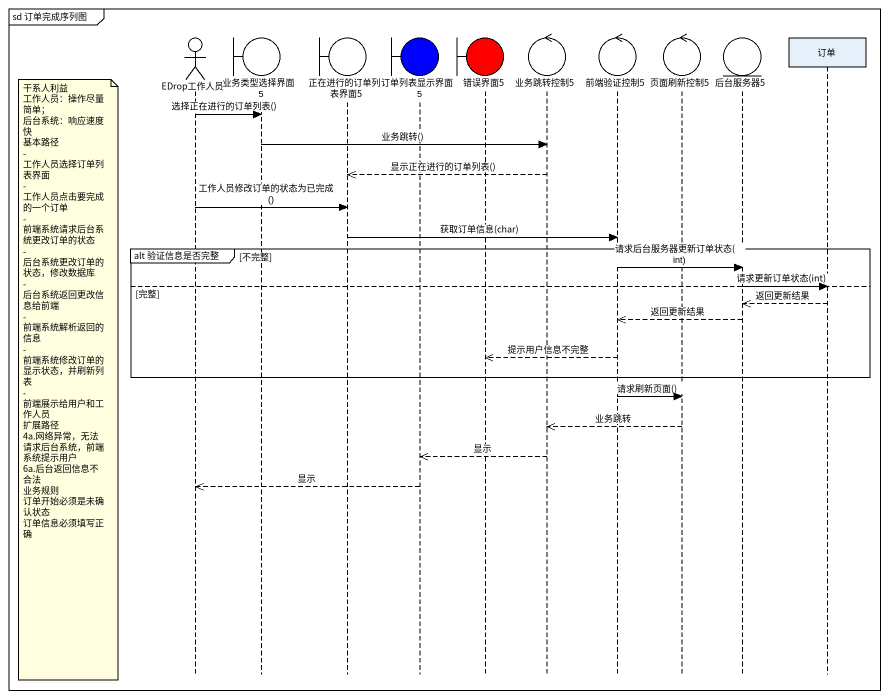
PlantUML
@startuml
mainframe sd 订单完成序列图
hide footbox
actor EDrop工作人员
boundary 业务类型选择界面5
boundary 正在进行的订单列表界面5
boundary 订单列表显示界面5 #0000FF
boundary 错误界面5 #FF0000
control 业务跳转控制5
control 前端验证控制5
control 页面刷新控制5
entity 后台服务器5
participant 订单

EDrop工作人员 -> 业务类型选择界面5 : 选择正在进行的订单列表()
业务类型选择界面5 -> 业务跳转控制5 : 业务跳转()
业务跳转控制5 -->> 正在进行的订单列表界面5 : 显示正在进行的订单列表()
EDrop工作人员 -> 正在进行的订单列表界面5 : 工作人员修改订单的状态为已完成()
正在进行的订单列表界面5 -> 前端验证控制5 : 获取订单信息(char)
group alt 验证信息是否完整 [不完整]
  前端验证控制5 -> 后台服务器5 : 请求后台服务器更新订单状态(int)
else 完整
  后台服务器5 -> 订单 : 请求更新订单状态(int)
  订单 -->> 后台服务器5 : 返回更新结果
  后台服务器5 -->> 前端验证控制5 : 返回更新结果
  前端验证控制5 -->> 错误界面5 : 提示用户信息不完整
end
note left of EDrop工作人员
  干系人利益
  工作人员：操作尽量简单；
  后台系统：响应速度快
  基本路径
  - 工作人员选择订单列表界面
  - 工作人员点击要完成的一个订单
  - 前端系统请求后台系统更改订单的状态
  - 后台系统更改订单的状态，修改数据库
  - 后台系统返回更改信息给前端
  - 前端系统解析返回的信息
  - 前端系统修改订单的显示状态，并刷新列表
  - 前端展示给用户和工作人员
  扩展路径
  4a.网络异常，无法请求后台系统，前端系统提示用户
  6a.后台返回信息不合法
  业务规则
  订单开始必须是未确认状态
  订单信息必须填写正确
end note
前端验证控制5 -> 页面刷新控制5 : 请求刷新页面()
页面刷新控制5 -->> 业务跳转控制5 : 业务跳转
业务跳转控制5 -->> 订单列表显示界面5 : 显示
订单列表显示界面5 -->> EDrop工作人员 : 显示
@enduml
